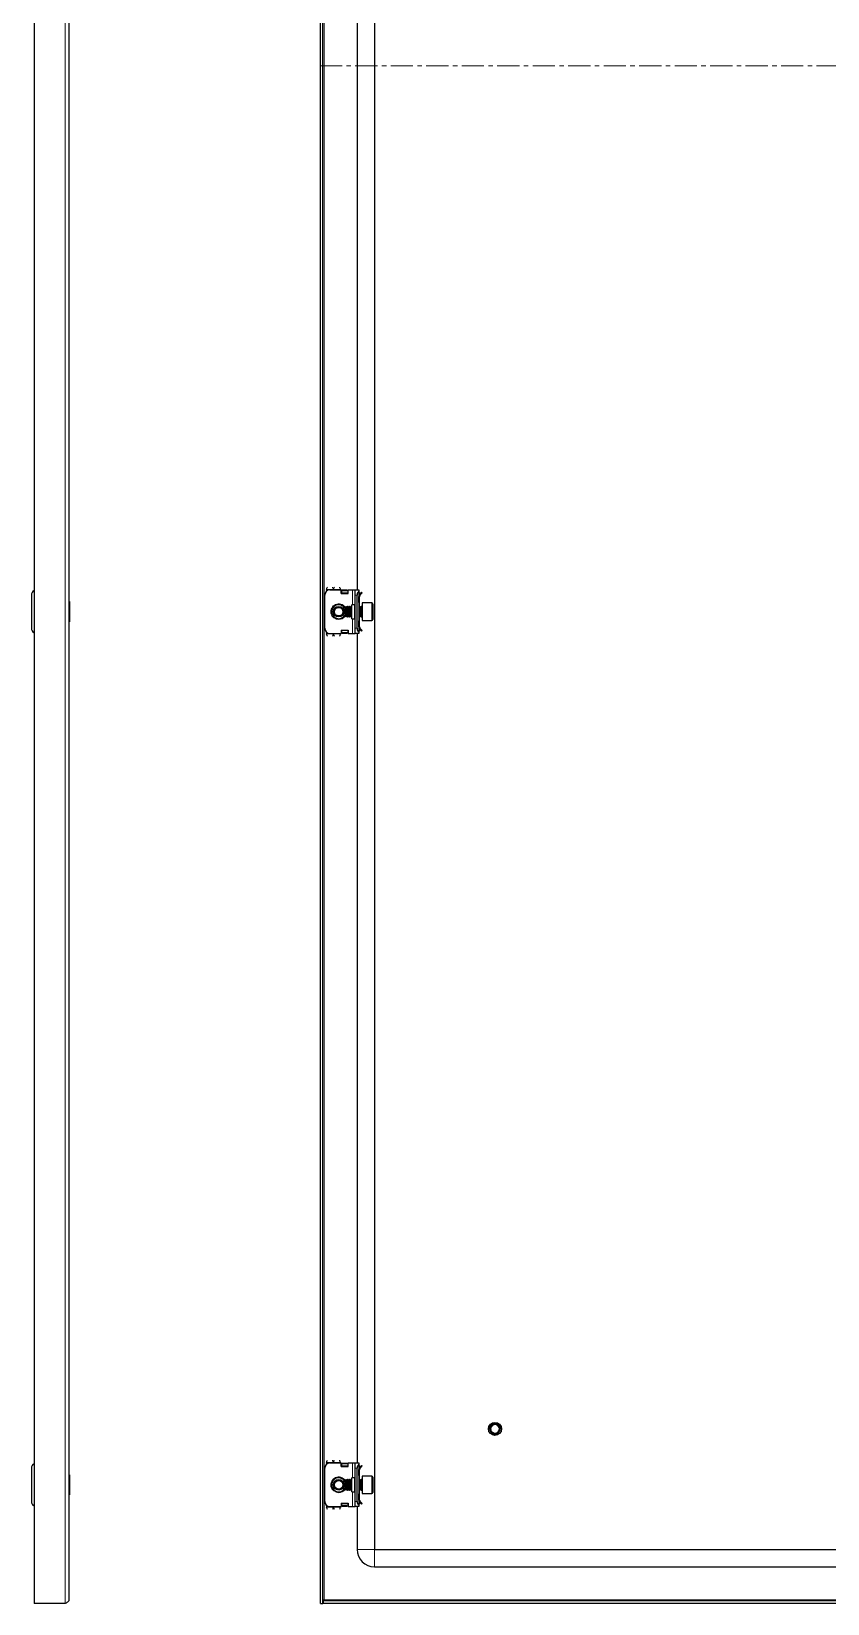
# Model space of a CAD drawing. Header units: millimetres. Extents: x -238 to 1680, y -693 to 1285.
# Drawn here: x 768 to 1224, y -591 to 309 of the extents above; entities that cross this region are included whole.
import ezdxf

# ---------------------------------------------------------------- set-up
doc = ezdxf.new("R2010")
doc.units = ezdxf.units.MM
doc.linetypes.add('CENTERX2', pattern=[20.32, 12.7, -2.54, 2.54, -2.54])
doc.layers.add('FORMAT', color=7, linetype='Continuous')

msp = doc.modelspace()

# ---------------------------------------------------------------- linework, layer by layer
at = {"color": 7, "linetype": 'Continuous', "lineweight": 25}
for p, q in [((769.88, 1169.71), (769.88, -591.29)), ((789.88, 1167.61), (789.88, -589.19)), ((933.81, -591.29), (933.81, 1169.71)), ((935.31, -591.29), (935.31, 1169.71)), ((964.81, 1138.71), (964.81, -560.29)), ((954.81, 589.21), (954.81, -10.79)), ((768.38, -13.79), (768.38, -32.79)), ((790.13, -17.51), (789.88, -17.51)), ((790.13, -17.51), (790.13, -29.08)), ((936.31, -32.79), (936.31, -13.79)), ((937.31, -10.54), (937.31, -11.55)), ((939.31, -10.79), (945.81, -10.79)), ((945.31, -10.54), (945.31, -10.79)), ((945.81, -12.79), (945.81, -10.79)), ((946.01, -10.91), (945.81, -10.91)), ((945.81, -12.79), (949.81, -12.79)), ((946.01, -12.79), (946.01, -10.91)), ((946.06, -11.17), (946.56, -10.82)), ((946.56, -11.17), (946.06, -11.52)), ((946.06, -11.52), (946.06, -11.17)), ((946.06, -12.44), (946.06, -11.52)), ((946.06, -12.79), (946.06, -12.44)), ((946.56, -10.82), (946.56, -11.17)), ((946.56, -10.82), (949.06, -10.82)), ((946.56, -11.17), (949.06, -11.17)), ((949.06, -11.17), (949.06, -10.82)), ((949.06, -10.82), (949.56, -11.17)), ((949.56, -11.52), (949.06, -11.17)), ((949.56, -11.17), (949.56, -11.52)), ((949.56, -11.52), (949.56, -12.44)), ((949.56, -12.44), (949.56, -12.79)), ((949.81, -12.79), (949.81, -10.79)), ((949.81, -10.79), (952.31, -10.79)), ((952.31, -10.79), (953.81, -10.79)), ((953.81, -10.79), (955.81, -10.79)), ((953.81, -13.79), (953.81, -10.79)), ((953.81, -32.79), (953.81, -13.79)), ((954.81, -32.79), (954.81, -13.79)), ((955.81, -10.79), (955.81, -11.55)), ((955.81, -11.55), (955.81, -35.03)), ((955.81, -11.88), (956.02, -12.08)), ((956.31, -14.54), (955.81, -14.54)), ((955.81, -18.04), (955.81, -14.54)), ((956.31, -12.79), (956.31, -13.25)), ((956.31, -18.04), (956.31, -14.54)), ((956.4, -13.13), (957.37, -12.15)), ((956.75, -13.48), (956.4, -13.13)), ((956.75, -13.48), (957.73, -12.51)), ((957.37, -12.15), (957.73, -12.51)), ((948.37, -20.29), (947.81, -20.85)), ((947.81, -20.85), (947.81, -25.74)), ((947.81, -25.74), (948.37, -26.29)), ((948.42, -20.29), (948.37, -20.29)), ((948.37, -20.29), (948.37, -26.29)), ((948.37, -26.29), (948.42, -26.29)), ((948.81, -20.85), (948.42, -20.29)), ((948.42, -20.29), (948.42, -25.82)), ((948.42, -26.29), (948.81, -25.74)), ((948.42, -25.82), (948.42, -26.29)), ((949.2, -20.29), (948.81, -20.85)), ((948.81, -20.85), (948.81, -25.35)), ((948.81, -25.35), (948.81, -25.74)), ((948.81, -25.74), (949.2, -26.29)), ((949.42, -20.29), (949.2, -20.29)), ((949.2, -20.29), (949.2, -25.82)), ((949.2, -25.82), (949.2, -26.29)), ((949.2, -26.29), (949.42, -26.29)), ((949.81, -20.85), (949.42, -20.29)), ((949.42, -20.29), (949.42, -25.82)), ((949.42, -26.29), (949.81, -25.74)), ((949.42, -25.82), (949.42, -26.29)), ((950.2, -20.29), (949.81, -20.85)), ((949.81, -20.85), (949.81, -25.35)), ((949.81, -25.35), (949.81, -25.74)), ((949.81, -25.74), (950.2, -26.29)), ((950.42, -20.29), (950.2, -20.29)), ((950.2, -20.29), (950.2, -25.82)), ((950.2, -25.82), (950.2, -26.29)), ((950.2, -26.29), (950.42, -26.29)), ((950.81, -20.85), (950.42, -20.29)), ((950.42, -20.29), (950.42, -25.82)), ((950.42, -26.29), (950.81, -25.74)), ((950.42, -25.82), (950.42, -26.29)), ((951.2, -20.29), (950.81, -20.85)), ((950.81, -20.85), (950.81, -25.35)), ((950.81, -25.35), (950.81, -25.74)), ((950.81, -25.74), (951.2, -26.29)), ((951.42, -20.29), (951.2, -20.29)), ((951.2, -20.29), (951.2, -25.82)), ((951.2, -25.82), (951.2, -26.29)), ((951.2, -26.29), (951.42, -26.29)), ((951.81, -20.85), (951.42, -20.29)), ((951.42, -20.29), (951.42, -25.82)), ((951.42, -26.29), (951.81, -25.74)), ((951.42, -25.82), (951.42, -26.29)), ((953.31, -19.29), (951.81, -19.29)), ((951.81, -27.29), (951.81, -19.29)), ((956.31, -18.04), (955.81, -18.04)), ((956.2, -20.29), (955.81, -20.85)), ((955.81, -25.74), (956.2, -26.29)), ((956.42, -20.29), (956.2, -20.29)), ((956.2, -20.29), (956.2, -25.82)), ((956.2, -25.82), (956.2, -26.29)), ((956.2, -26.29), (956.42, -26.29)), ((956.31, -20.29), (956.31, -18.04)), ((956.31, -28.54), (956.31, -26.29)), ((956.81, -20.85), (956.42, -20.29)), ((956.42, -20.29), (956.42, -25.82)), ((956.42, -26.29), (956.81, -25.74)), ((956.42, -25.82), (956.42, -26.29)), ((957.2, -20.29), (956.81, -20.85)), ((956.81, -20.85), (956.81, -25.35)), ((956.81, -25.35), (956.81, -25.74)), ((956.81, -25.74), (957.2, -26.29)), ((957.56, -20.29), (957.2, -20.29)), ((957.2, -20.29), (957.2, -25.82)), ((957.2, -25.82), (957.2, -26.29)), ((957.2, -26.29), (957.56, -26.29)), ((963.21, -18.29), (957.81, -18.29)), ((957.81, -18.29), (957.81, -28.29)), ((963.81, -18.89), (963.81, -27.69)), ((789.88, -29.08), (790.13, -29.08)), ((937.31, -35.03), (937.31, -36.04)), ((939.31, -35.79), (945.81, -35.79)), ((945.31, -35.79), (945.31, -36.04)), ((945.81, -33.79), (945.81, -35.79)), ((945.81, -33.79), (949.81, -33.79)), ((945.81, -35.67), (946.01, -35.67)), ((946.01, -35.67), (946.01, -33.79)), ((946.06, -34.14), (946.06, -33.79)), ((946.06, -35.06), (946.06, -34.14)), ((946.06, -35.41), (946.06, -35.06)), ((946.06, -35.06), (946.56, -35.41)), ((946.56, -35.77), (946.06, -35.41)), ((946.56, -35.41), (946.56, -35.77)), ((949.06, -35.41), (946.56, -35.41)), ((949.06, -35.77), (946.56, -35.77)), ((949.06, -35.41), (949.56, -35.06)), ((949.06, -35.77), (949.06, -35.41)), ((949.56, -35.41), (949.06, -35.77)), ((949.56, -33.79), (949.56, -34.14)), ((949.56, -34.14), (949.56, -35.06)), ((949.56, -35.06), (949.56, -35.41)), ((949.81, -33.79), (949.81, -35.79)), ((949.81, -35.79), (952.31, -35.79)), ((951.81, -27.29), (953.31, -27.29)), ((952.31, -35.79), (953.81, -35.79)), ((953.81, -35.79), (953.81, -32.79)), ((955.81, -35.79), (953.81, -35.79)), ((954.81, -35.79), (954.81, -510.79)), ((955.81, -32.04), (955.81, -28.54)), ((955.81, -28.54), (956.31, -28.54)), ((956.31, -32.04), (955.81, -32.04)), ((956.02, -34.5), (955.81, -34.71)), ((955.81, -35.03), (955.81, -35.79)), ((956.31, -32.04), (956.31, -28.54)), ((956.31, -33.79), (956.31, -33.4)), ((956.75, -33.1), (956.4, -33.46)), ((956.4, -33.46), (957.37, -34.43)), ((956.75, -33.1), (957.73, -34.08)), ((957.37, -34.43), (957.73, -34.08)), ((957.81, -28.29), (963.21, -28.29)), ((1030.82, -491.09), (1030.81, -491.14)), ((1030.81, -491.29), (1030.81, -491.29)), ((1030.82, -491.09), (1030.88, -490.78)), ((1030.84, -490.89), (1030.83, -490.94)), ((1030.87, -490.69), (1030.86, -490.73)), ((1030.92, -490.49), (1030.91, -490.54)), ((1030.98, -490.31), (1030.96, -490.35)), ((1031.03, -490.17), (1031.13, -489.99)), ((1031.04, -490.17), (1031.14, -489.99)), ((1031.52, -492.16), (1031.35, -491.75)), ((1031.65, -493.37), (1031.53, -493.24)), ((1031.54, -489.33), (1031.71, -489.2)), ((1031.54, -493.25), (1031.55, -493.27)), ((1031.57, -489.36), (1031.69, -489.17)), ((1031.65, -493.37), (1031.68, -493.41)), ((1031.79, -493.51), (1031.83, -493.54)), ((1031.95, -493.64), (1031.99, -493.67)), ((1032.12, -493.77), (1032.16, -493.79)), ((1032.27, -488.71), (1032.54, -488.59)), ((1033.21, -488.35), (1033.17, -488.36)), ((1033.61, -494.28), (1034.36, -494.22)), ((1034.35, -488.34), (1034.31, -488.33)), ((1034.53, -488.38), (1034.49, -488.37)), ((1034.5, -494.21), (1034.55, -494.2)), ((1034.71, -488.43), (1034.67, -488.42)), ((1034.69, -494.16), (1034.74, -494.14)), ((1034.89, -488.49), (1034.84, -488.47)), ((1034.88, -494.09), (1034.93, -494.07)), ((1035.26, -493.92), (1035.03, -494)), ((1035.08, -494.01), (1035.12, -493.99)), ((1035.24, -488.66), (1035.2, -488.63)), ((1035.43, -493.81), (1035.23, -493.93)), ((1035.24, -488.66), (1035.24, -488.76)), ((1035.24, -488.66), (1035.38, -488.77)), ((1035.26, -493.85), (1035.3, -493.89)), ((1035.26, -493.92), (1035.3, -493.89)), ((1035.42, -488.76), (1035.38, -488.73)), ((1035.59, -488.88), (1035.55, -488.85)), ((1035.75, -489), (1035.72, -488.97)), ((1035.9, -489.14), (1035.87, -489.11)), ((1036.04, -489.28), (1036.01, -489.25)), ((1036.63, -490.25), (1036.62, -490.24)), ((1036.73, -492), (1036.65, -492.23)), ((1036.68, -490.43), (1036.67, -490.39)), ((1036.68, -492.18), (1036.69, -492.14)), ((1036.73, -490.61), (1036.72, -490.56)), ((1036.73, -492), (1036.74, -491.95)), ((1036.77, -490.79), (1036.76, -490.75)), ((1036.77, -491.8), (1036.78, -491.75)), ((1036.81, -491.18), (1036.78, -491.42)), ((1036.8, -490.98), (1036.79, -490.94)), ((1036.8, -491.59), (1036.8, -491.54)), ((1036.81, -491.18), (1036.81, -491.13)), ((1036.81, -491.38), (1036.81, -491.33)), ((937.31, -510.54), (937.31, -511.55)), ((939.31, -510.79), (945.81, -510.79)), ((945.31, -510.54), (945.31, -510.79)), ((945.81, -512.79), (945.81, -510.79)), ((946.01, -510.91), (945.81, -510.91)), ((945.81, -512.79), (949.81, -512.79)), ((946.01, -512.79), (946.01, -510.91)), ((946.06, -511.17), (946.56, -510.82)), ((946.56, -511.17), (946.06, -511.52)), ((946.06, -511.52), (946.06, -511.17)), ((946.06, -512.44), (946.06, -511.52)), ((946.06, -512.79), (946.06, -512.44)), ((946.56, -510.82), (946.56, -511.17)), ((946.56, -510.82), (949.06, -510.82)), ((946.56, -511.17), (949.06, -511.17)), ((949.06, -511.17), (949.06, -510.82)), ((949.06, -510.82), (949.56, -511.17)), ((949.56, -511.52), (949.06, -511.17)), ((949.56, -511.17), (949.56, -511.52)), ((949.56, -511.52), (949.56, -512.44)), ((949.56, -512.44), (949.56, -512.79)), ((949.81, -512.79), (949.81, -510.79)), ((949.81, -510.79), (952.31, -510.79)), ((952.31, -510.79), (953.81, -510.79)), ((953.81, -510.79), (955.81, -510.79)), ((953.81, -513.79), (953.81, -510.79)), ((955.81, -510.79), (955.81, -511.55)), ((955.81, -511.55), (955.81, -535.03)), ((955.81, -511.88), (956.02, -512.08)), ((956.31, -512.79), (956.31, -513.25)), ((956.4, -513.13), (957.37, -512.15)), ((956.75, -513.48), (956.4, -513.13)), ((956.75, -513.48), (957.73, -512.51)), ((957.37, -512.15), (957.73, -512.51)), ((768.38, -513.79), (768.38, -532.79)), ((790.13, -517.51), (789.88, -517.51)), ((790.13, -517.51), (790.13, -529.08)), ((936.31, -532.79), (936.31, -513.79)), ((948.37, -520.29), (947.81, -520.85)), ((947.81, -520.85), (947.81, -525.74)), ((948.42, -520.29), (948.37, -520.29)), ((948.37, -520.29), (948.37, -526.29)), ((948.81, -520.85), (948.42, -520.29)), ((948.42, -520.29), (948.42, -525.82)), ((949.2, -520.29), (948.81, -520.85)), ((948.81, -520.85), (948.81, -525.35)), ((949.42, -520.29), (949.2, -520.29)), ((949.2, -520.29), (949.2, -525.82)), ((949.81, -520.85), (949.42, -520.29)), ((949.42, -520.29), (949.42, -525.82)), ((950.2, -520.29), (949.81, -520.85)), ((949.81, -520.85), (949.81, -525.35)), ((950.42, -520.29), (950.2, -520.29)), ((950.2, -520.29), (950.2, -525.82)), ((950.81, -520.85), (950.42, -520.29)), ((950.42, -520.29), (950.42, -525.82)), ((951.2, -520.29), (950.81, -520.85)), ((950.81, -520.85), (950.81, -525.35)), ((951.42, -520.29), (951.2, -520.29)), ((951.2, -520.29), (951.2, -525.82)), ((951.81, -520.85), (951.42, -520.29)), ((951.42, -520.29), (951.42, -525.82)), ((953.31, -519.29), (951.81, -519.29)), ((951.81, -527.29), (951.81, -519.29)), ((953.81, -532.79), (953.81, -513.79)), ((954.81, -532.79), (954.81, -513.79)), ((956.31, -514.54), (955.81, -514.54)), ((955.81, -518.04), (955.81, -514.54)), ((956.31, -518.04), (955.81, -518.04)), ((956.2, -520.29), (955.81, -520.85)), ((956.42, -520.29), (956.2, -520.29)), ((956.2, -520.29), (956.2, -525.82)), ((956.31, -518.04), (956.31, -514.54)), ((956.31, -520.29), (956.31, -518.04)), ((956.81, -520.85), (956.42, -520.29)), ((956.42, -520.29), (956.42, -525.82)), ((957.2, -520.29), (956.81, -520.85)), ((956.81, -520.85), (956.81, -525.35)), ((957.56, -520.29), (957.2, -520.29)), ((957.2, -520.29), (957.2, -525.82)), ((963.21, -518.29), (957.81, -518.29)), ((957.81, -518.29), (957.81, -528.29)), ((963.81, -518.89), (963.81, -527.69)), ((789.88, -529.08), (790.13, -529.08)), ((947.81, -525.74), (948.37, -526.29)), ((948.37, -526.29), (948.42, -526.29)), ((948.42, -526.29), (948.81, -525.74)), ((948.42, -525.82), (948.42, -526.29)), ((948.81, -525.35), (948.81, -525.74)), ((948.81, -525.74), (949.2, -526.29)), ((949.2, -525.82), (949.2, -526.29)), ((949.2, -526.29), (949.42, -526.29)), ((949.42, -526.29), (949.81, -525.74)), ((949.42, -525.82), (949.42, -526.29)), ((949.81, -525.35), (949.81, -525.74)), ((949.81, -525.74), (950.2, -526.29)), ((950.2, -525.82), (950.2, -526.29)), ((950.2, -526.29), (950.42, -526.29)), ((950.42, -526.29), (950.81, -525.74)), ((950.42, -525.82), (950.42, -526.29)), ((950.81, -525.35), (950.81, -525.74)), ((950.81, -525.74), (951.2, -526.29)), ((951.2, -525.82), (951.2, -526.29)), ((951.2, -526.29), (951.42, -526.29)), ((951.42, -526.29), (951.81, -525.74)), ((951.42, -525.82), (951.42, -526.29)), ((951.81, -527.29), (953.31, -527.29)), ((955.81, -525.74), (956.2, -526.29)), ((955.81, -528.54), (956.31, -528.54)), ((955.81, -532.04), (955.81, -528.54)), ((956.2, -525.82), (956.2, -526.29)), ((956.2, -526.29), (956.42, -526.29)), ((956.31, -528.54), (956.31, -526.29)), ((956.31, -532.04), (956.31, -528.54)), ((956.42, -526.29), (956.81, -525.74)), ((956.42, -525.82), (956.42, -526.29)), ((956.81, -525.35), (956.81, -525.74)), ((956.81, -525.74), (957.2, -526.29)), ((957.2, -525.82), (957.2, -526.29)), ((957.2, -526.29), (957.56, -526.29)), ((957.81, -528.29), (963.21, -528.29)), ((937.31, -535.03), (937.31, -536.04)), ((939.31, -535.79), (945.81, -535.79)), ((945.31, -535.79), (945.31, -536.04)), ((945.81, -533.79), (945.81, -535.79)), ((945.81, -533.79), (949.81, -533.79)), ((945.81, -535.67), (946.01, -535.67)), ((946.01, -535.67), (946.01, -533.79)), ((946.06, -534.14), (946.06, -533.79)), ((946.06, -535.06), (946.06, -534.14)), ((946.06, -535.06), (946.56, -535.41)), ((946.06, -535.41), (946.06, -535.06)), ((946.56, -535.77), (946.06, -535.41)), ((949.06, -535.41), (946.56, -535.41)), ((946.56, -535.41), (946.56, -535.77)), ((949.06, -535.77), (946.56, -535.77)), ((949.06, -535.41), (949.56, -535.06)), ((949.06, -535.77), (949.06, -535.41)), ((949.56, -535.41), (949.06, -535.77)), ((949.56, -533.79), (949.56, -534.14)), ((949.56, -534.14), (949.56, -535.06)), ((949.56, -535.06), (949.56, -535.41)), ((949.81, -533.79), (949.81, -535.79)), ((949.81, -535.79), (952.31, -535.79)), ((952.31, -535.79), (953.81, -535.79)), ((953.81, -535.79), (953.81, -532.79)), ((955.81, -535.79), (953.81, -535.79)), ((954.81, -535.79), (954.81, -560.29)), ((956.31, -532.04), (955.81, -532.04)), ((956.02, -534.5), (955.81, -534.71)), ((955.81, -535.03), (955.81, -535.79)), ((956.31, -533.79), (956.31, -533.4)), ((956.75, -533.1), (956.4, -533.46)), ((956.4, -533.46), (957.37, -534.43)), ((956.75, -533.1), (957.73, -534.08)), ((957.37, -534.43), (957.73, -534.08)), ((964.81, -560.29), (1648.81, -560.29)), ((964.81, -570.29), (1648.81, -570.29)), ((787.78, -591.29), (769.88, -591.29)), ((933.81, -591.29), (935.31, -591.29)), ((1678.11, -589.79), (935.51, -589.79)), ((935.51, -589.79), (935.51, -591.29)), ((1678.11, -591.29), (935.51, -591.29)), ((935.67, -589.79), (935.91, -589.19))]:
    msp.add_line(p, q, dxfattribs=at)
at = {"color": 8, "linetype": 'Continuous', "lineweight": 18}
for p, q in [((787.78, 1169.71), (787.78, -591.29)), ((935.91, -589.19), (935.91, 1167.61)), ((937.31, -10.54), (941.31, -10.54)), ((941.31, -10.54), (945.31, -10.54)), ((949.56, -12.44), (946.06, -12.44)), ((952.31, -19.29), (952.31, -10.79)), ((954.81, -13.79), (953.81, -13.79)), ((955.81, -12.29), (956.02, -12.08)), ((955.81, -12.79), (956.31, -12.79)), ((953.31, -27.29), (953.31, -19.29)), ((957.56, -21.67), (957.56, -20.29)), ((957.56, -26.29), (957.56, -21.67)), ((963.21, -28.29), (963.21, -18.29)), ((946.06, -34.14), (949.56, -34.14)), ((952.31, -35.79), (952.31, -27.29)), ((953.81, -32.79), (954.81, -32.79)), ((955.81, -33.79), (956.31, -33.79)), ((955.81, -34.29), (956.02, -34.5)), ((937.31, -36.04), (941.31, -36.04)), ((945.31, -36.04), (941.31, -36.04)), ((937.31, -510.54), (941.31, -510.54)), ((941.31, -510.54), (945.31, -510.54)), ((949.56, -512.44), (946.06, -512.44)), ((952.31, -519.29), (952.31, -510.79)), ((955.81, -512.29), (956.02, -512.08)), ((955.81, -512.79), (956.31, -512.79)), ((953.31, -527.29), (953.31, -519.29)), ((954.81, -513.79), (953.81, -513.79)), ((957.56, -521.67), (957.56, -520.29)), ((957.56, -526.29), (957.56, -521.67)), ((963.21, -528.29), (963.21, -518.29)), ((952.31, -535.79), (952.31, -527.29)), ((937.31, -536.04), (941.31, -536.04)), ((945.31, -536.04), (941.31, -536.04)), ((946.06, -534.14), (949.56, -534.14)), ((953.81, -532.79), (954.81, -532.79)), ((955.81, -533.79), (956.31, -533.79)), ((955.81, -534.29), (956.02, -534.5)), ((964.81, -560.29), (954.81, -560.29)), ((964.81, -560.29), (964.81, -570.29)), ((1677.71, -589.19), (935.91, -589.19))]:
    msp.add_line(p, q, dxfattribs=at)
at = {"color": 7, "linetype": 'Continuous', "lineweight": 25}
for centre, radius in [((944.31, -23.29), 3), ((944.31, -23.29), 2.76), ((944.31, -23.29), 2.45), ((1033.81, -491.29), 3.75), ((944.31, -523.29), 3), ((944.31, -523.29), 2.76), ((944.31, -523.29), 2.45)]:
    msp.add_circle(centre, radius, dxfattribs=at)
for centre, radius, start, end in [((771.38, -13.79), 3, 120, 180), ((939.31, -13.79), 3, 90, 180), ((957.81, -13.79), 3, 131.81031, 180), ((955.31, -12.79), 1, 360, 45), ((944.31, -23.29), 4, 90, 331.04498), ((944.31, -23.29), 4, 28.95502, 90), ((953.31, -18.79), 0.5, 270, 0), ((957.56, -20.04), 0.25, 270, 0), ((957.56, -26.54), 0.25, 360, 90), ((963.21, -18.89), 0.6, 0, 90), ((771.38, -32.79), 3, 180, 240), ((939.31, -32.79), 3, 180, 270), ((953.31, -27.79), 0.5, 360, 90), ((957.81, -32.79), 3, 180, 228.18969), ((955.31, -33.79), 1, 315, 360), ((963.21, -27.69), 0.6, 270, 360), ((1033.81, -491.29), 3, 180, 220.74374), ((1033.81, -491.29), 2.5, 168.59442, 190.51652), ((1033.81, -491.29), 2.5, 108.59442, 168.59442), ((1033.81, -491.29), 3, 239.92857, 266.21929), ((1033.81, -491.29), 2.5, 48.59442, 108.59442), ((1033.81, -491.29), 2.5, 255.88813, 288.59442), ((1033.81, -491.29), 2.5, 288.59442, 348.59442), ((1033.81, -491.29), 2.5, 348.59442, 48.59442), ((771.38, -513.79), 3, 120, 180), ((939.31, -513.79), 3, 90, 180), ((957.81, -513.79), 3, 131.81031, 180), ((955.31, -512.79), 1, 360, 45), ((944.31, -523.29), 4, 90, 331.04498), ((944.31, -523.29), 4, 28.95502, 90), ((953.31, -518.79), 0.5, 270, 0), ((957.56, -520.04), 0.25, 270, 0), ((963.21, -518.89), 0.6, 0, 90), ((953.31, -527.79), 0.5, 360, 90), ((957.56, -526.54), 0.25, 360, 90), ((963.21, -527.69), 0.6, 270, 360), ((771.38, -532.79), 3, 180, 240), ((939.31, -532.79), 3, 180, 270), ((957.81, -532.79), 3, 180, 228.18969), ((955.31, -533.79), 1, 315, 360), ((964.81, -560.29), 10, 180, 270)]:
    msp.add_arc(centre, radius, start, end, dxfattribs=at)
at = {"color": 8, "linetype": 'Continuous', "lineweight": 18}
for centre, start, end in [((944.31, -23.29), 35.46217, 270), ((944.31, -23.29), 270, 324.53783), ((944.31, -523.29), 35.46217, 270), ((944.31, -523.29), 270, 324.53783)]:
    msp.add_arc(centre, 4.5, start, end, dxfattribs=at)
at = {"color": 7, "linetype": 'Continuous', "lineweight": 25}
for points, knots in [([(937.31, -10.54), (937.41, -10.3), (937.6, -9.81), (937.79, -9.42), (937.88, -9.22)], [0, 0, 0, 0, 0.502065, 1, 1, 1, 1]), ([(940.74, -9.23), (940.82, -9.39), (940.99, -9.73), (941.18, -10.22), (941.3, -10.5), (941.31, -10.54)], [0, 0, 0, 0, 0.415483, 0.917152, 1, 1, 1, 1]), ([(941.31, -10.54), (941.41, -10.3), (941.6, -9.81), (941.79, -9.42), (941.88, -9.22)], [0, 0, 0, 0, 0.502065, 1, 1, 1, 1]), ([(944.74, -9.23), (944.82, -9.39), (944.99, -9.73), (945.18, -10.22), (945.3, -10.5), (945.31, -10.54)], [0, 0, 0, 0, 0.415483, 0.917152, 1, 1, 1, 1]), ([(956.4, -13.13), (956.24, -13.32), (955.94, -13.69), (955.82, -14.22), (955.81, -14.5), (955.81, -14.54)], [0, 0, 0, 0, 0.461863, 0.923726, 1, 1, 1, 1]), ([(956.75, -13.48), (956.63, -13.63), (956.45, -13.86), (956.33, -14.24), (956.32, -14.44), (956.31, -14.54)], [0, 0, 0, 0, 0.485042, 0.738404, 1, 1, 1, 1]), ([(955.81, -32.04), (955.84, -32.28), (955.89, -32.77), (956.18, -33.22), (956.37, -33.43), (956.4, -33.46)], [0, 0, 0, 0, 0.4618628, 0.9237257, 1, 1, 1, 1]), ([(956.31, -32.04), (956.33, -32.23), (956.36, -32.52), (956.55, -32.87), (956.68, -33.02), (956.75, -33.1)], [0, 0, 0, 0, 0.485042, 0.738404, 1, 1, 1, 1]), ([(937.88, -37.35), (937.8, -37.2), (937.63, -36.85), (937.44, -36.36), (937.33, -36.08), (937.31, -36.04)], [0, 0, 0, 0, 0.415483, 0.917152, 1, 1, 1, 1]), ([(941.31, -36.04), (941.22, -36.29), (941.02, -36.77), (940.83, -37.17), (940.74, -37.36)], [0, 0, 0, 0, 0.502065, 1, 1, 1, 1]), ([(941.88, -37.35), (941.8, -37.2), (941.63, -36.85), (941.44, -36.36), (941.33, -36.08), (941.31, -36.04)], [0, 0, 0, 0, 0.415483, 0.917152, 1, 1, 1, 1]), ([(945.31, -36.04), (945.22, -36.29), (945.02, -36.77), (944.83, -37.17), (944.74, -37.36)], [0, 0, 0, 0, 0.502065, 1, 1, 1, 1]), ([(1031.3, -491), (1031.3, -491.02), (1031.28, -491.05), (1031.24, -491.1), (1031.18, -491.15), (1031.12, -491.2), (1031.04, -491.25), (1030.96, -491.27), (1030.88, -491.29), (1030.83, -491.29), (1030.81, -491.29)], [0, 0, 0, 0, 0.060221, 0.18113, 0.301988, 0.42281, 0.589437, 0.75603, 0.87711, 1, 1, 1, 1]), ([(1030.81, -491.3), (1030.81, -491.25), (1030.81, -491.17), (1030.82, -491.1), (1030.83, -491.07)], [0, 0, 0, 0, 0.6598587, 1, 1, 1, 1]), ([(1031.17, -491.16), (1031.14, -491.15), (1031.08, -491.13), (1030.99, -491.12), (1030.9, -491.12), (1030.84, -491.14), (1030.81, -491.14)], [0, 0, 0, 0, 0.237597, 0.516729, 0.755527, 1, 1, 1, 1]), ([(1030.81, -491.3), (1030.84, -491.28), (1030.9, -491.25), (1031, -491.22), (1031.06, -491.22), (1031.08, -491.22)], [0, 0, 0, 0, 0.371226, 0.708872, 1, 1, 1, 1]), ([(1031.74, -493.07), (1031.72, -493.05), (1031.47, -492.83), (1031.13, -492.37), (1030.88, -491.76), (1030.83, -491.41), (1030.81, -491.29)], [0, 0, 0, 0, 0.050685, 0.485619, 0.826643, 1, 1, 1, 1]), ([(1030.82, -491.09), (1030.85, -491.08), (1030.91, -491.05), (1031.01, -491.03), (1031.1, -491.03), (1031.18, -491.05), (1031.23, -491.07), (1031.25, -491.08)], [0, 0, 0, 0, 0.2350388, 0.4455322, 0.6512681, 0.8478535, 1, 1, 1, 1]), ([(1031.28, -491.05), (1031.25, -491.03), (1031.2, -490.99), (1031.11, -490.95), (1031.01, -490.93), (1030.92, -490.92), (1030.86, -490.93), (1030.83, -490.94)], [0, 0, 0, 0, 0.189173, 0.404697, 0.62022, 0.807935, 1, 1, 1, 1]), ([(1030.84, -490.89), (1030.87, -490.88), (1030.94, -490.86), (1031.03, -490.85), (1031.12, -490.86), (1031.21, -490.88), (1031.27, -490.91), (1031.3, -490.94), (1031.31, -490.95)], [0, 0, 0, 0, 0.214065, 0.402363, 0.585629, 0.760234, 0.923894, 1, 1, 1, 1]), ([(1031.33, -490.94), (1031.32, -490.93), (1031.29, -490.89), (1031.23, -490.84), (1031.15, -490.79), (1031.05, -490.75), (1030.96, -490.73), (1030.9, -490.73), (1030.86, -490.73)], [0, 0, 0, 0, 0.069872, 0.258455, 0.446951, 0.635422, 0.81547, 1, 1, 1, 1]), ([(1030.87, -490.69), (1030.88, -490.63), (1030.9, -490.55), (1030.93, -490.48), (1030.94, -490.46)], [0, 0, 0, 0, 0.6579883, 1, 1, 1, 1]), ([(1030.87, -490.69), (1030.91, -490.68), (1030.97, -490.67), (1031.07, -490.67), (1031.15, -490.69), (1031.23, -490.73), (1031.29, -490.77), (1031.32, -490.81), (1031.33, -490.82)], [0, 0, 0, 0, 0.208898, 0.388587, 0.562428, 0.727295, 0.881578, 1, 1, 1, 1]), ([(1031.34, -490.79), (1031.32, -490.77), (1031.29, -490.73), (1031.23, -490.67), (1031.16, -490.62), (1031.08, -490.58), (1031, -490.55), (1030.94, -490.54), (1030.91, -490.54)], [0, 0, 0, 0, 0.137266, 0.30795, 0.478578, 0.649185, 0.822833, 1, 1, 1, 1]), ([(1030.92, -490.49), (1030.95, -490.49), (1031.01, -490.49), (1031.1, -490.5), (1031.18, -490.53), (1031.24, -490.58), (1031.3, -490.63), (1031.34, -490.68), (1031.36, -490.72), (1031.37, -490.74)], [0, 0, 0, 0, 0.165667, 0.330522, 0.488809, 0.638525, 0.778629, 0.909213, 1, 1, 1, 1]), ([(1031.34, -490.65), (1031.33, -490.64), (1031.31, -490.6), (1031.26, -490.53), (1031.19, -490.46), (1031.11, -490.41), (1031.04, -490.37), (1030.99, -490.36), (1030.96, -490.35)], [0, 0, 0, 0, 0.076151, 0.276704, 0.47712, 0.677473, 0.837574, 1, 1, 1, 1]), ([(1030.98, -490.31), (1031.18, -489.89), (1031.5, -489.24), (1032.09, -488.84), (1032.29, -488.71)], [0, 0, 0, 0, 0.657042, 1, 1, 1, 1]), ([(1030.98, -490.31), (1031, -490.31), (1031.06, -490.32), (1031.14, -490.35), (1031.21, -490.39), (1031.27, -490.45), (1031.31, -490.51), (1031.35, -490.57), (1031.37, -490.62), (1031.37, -490.66), (1031.37, -490.67)], [0, 0, 0, 0, 0.154027, 0.307095, 0.452862, 0.590123, 0.718565, 0.838856, 0.95247, 1, 1, 1, 1]), ([(1031.05, -490.18), (1031.06, -490.12), (1031.1, -489.99), (1031.16, -489.88), (1031.2, -489.82)], [0, 0, 0, 0, 0.4624819, 1, 1, 1, 1]), ([(1031.18, -489.9), (1031.21, -489.83), (1031.29, -489.62), (1031.45, -489.46), (1031.56, -489.36)], [0, 0, 0, 0, 0.333789, 1, 1, 1, 1]), ([(1031.26, -489.77), (1031.28, -489.72), (1031.38, -489.42), (1031.63, -489.21), (1031.83, -489.04)], [0, 0, 0, 0, 0.1718651, 1, 1, 1, 1]), ([(1031.3, -490.96), (1031.3, -491.07), (1031.28, -491.33), (1031.33, -491.59), (1031.35, -491.75)], [0, 0, 0, 0, 0.408521, 1, 1, 1, 1]), ([(1031.36, -490.8), (1031.36, -490.81), (1031.35, -490.85), (1031.33, -490.91), (1031.31, -490.95), (1031.3, -490.96)], [0, 0, 0, 0, 0.157682, 0.80304, 1, 1, 1, 1]), ([(1032.65, -488.93), (1032.59, -488.97), (1032.27, -489.15), (1031.77, -489.62), (1031.46, -490.2), (1031.38, -490.54), (1031.36, -490.6)], [0, 0, 0, 0, 0.104785, 0.513079, 0.918136, 1, 1, 1, 1]), ([(1031.36, -490.6), (1031.37, -490.64), (1031.38, -490.7), (1031.37, -490.77), (1031.36, -490.8)], [0, 0, 0, 0, 0.5444726, 1, 1, 1, 1]), ([(1031.54, -489.33), (1031.54, -489.33), (1031.52, -489.35), (1031.51, -489.37), (1031.5, -489.38)], [0, 0, 0, 0, 0.2967964, 1, 1, 1, 1]), ([(1032.8, -493.52), (1032.73, -493.49), (1032.41, -493.33), (1031.9, -492.91), (1031.65, -492.41), (1031.52, -492.16)], [0, 0, 0, 0, 0.130652, 0.560007, 1, 1, 1, 1]), ([(1031.54, -493.25), (1031.55, -493.22), (1031.59, -493.18), (1031.65, -493.12), (1031.7, -493.09), (1031.74, -493.08), (1031.74, -493.07)], [0, 0, 0, 0, 0.315056, 0.630194, 0.945514, 1, 1, 1, 1]), ([(1032.1, -493.12), (1032.07, -493.11), (1032.01, -493.1), (1031.93, -493.1), (1031.85, -493.11), (1031.77, -493.13), (1031.66, -493.18), (1031.59, -493.23), (1031.55, -493.27)], [0, 0, 0, 0, 0.149407, 0.278563, 0.407661, 0.536722, 0.727045, 1, 1, 1, 1]), ([(1031.67, -489.19), (1031.66, -489.2), (1031.65, -489.21), (1031.64, -489.22), (1031.64, -489.22)], [0, 0, 0, 0, 0.4842322, 1, 1, 1, 1]), ([(1031.65, -493.37), (1031.66, -493.35), (1031.69, -493.29), (1031.75, -493.23), (1031.82, -493.18), (1031.89, -493.14), (1031.97, -493.12), (1032.04, -493.11), (1032.09, -493.12), (1032.12, -493.13)], [0, 0, 0, 0, 0.159446, 0.318034, 0.469983, 0.61348, 0.747649, 0.872856, 1, 1, 1, 1]), ([(1032.16, -493.17), (1032.16, -493.17), (1032.13, -493.17), (1032.06, -493.18), (1031.97, -493.2), (1031.89, -493.23), (1031.82, -493.27), (1031.74, -493.33), (1031.7, -493.38), (1031.68, -493.41)], [0, 0, 0, 0, 0.018281, 0.175639, 0.332896, 0.490097, 0.647274, 0.821632, 1, 1, 1, 1]), ([(1031.74, -493.07), (1031.76, -493.07), (1031.8, -493.06), (1031.89, -493.05), (1031.99, -493.06), (1032.08, -493.1), (1032.16, -493.15), (1032.24, -493.24), (1032.31, -493.36), (1032.33, -493.44), (1032.35, -493.48)], [0, 0, 0, 0, 0.073646, 0.169563, 0.351373, 0.438893, 0.519676, 0.682906, 0.8512, 1, 1, 1, 1]), ([(1031.8, -489.06), (1031.8, -489.07), (1031.79, -489.08), (1031.78, -489.09), (1031.77, -489.09)], [0, 0, 0, 0, 0.485158, 1, 1, 1, 1]), ([(1031.79, -493.51), (1031.8, -493.48), (1031.83, -493.41), (1031.88, -493.34), (1031.94, -493.28), (1032.01, -493.23), (1032.09, -493.2), (1032.14, -493.18), (1032.17, -493.18), (1032.18, -493.18)], [0, 0, 0, 0, 0.198035, 0.367663, 0.531495, 0.686664, 0.831818, 0.981917, 1, 1, 1, 1]), ([(1032.24, -493.25), (1032.23, -493.25), (1032.19, -493.26), (1032.11, -493.28), (1032.02, -493.33), (1031.95, -493.39), (1031.88, -493.46), (1031.85, -493.51), (1031.83, -493.54)], [0, 0, 0, 0, 0.0505, 0.241124, 0.431653, 0.622154, 0.808692, 1, 1, 1, 1]), ([(1031.95, -488.94), (1031.94, -488.94), (1031.93, -488.95), (1031.92, -488.96), (1031.91, -488.97)], [0, 0, 0, 0, 0.484546, 1, 1, 1, 1]), ([(1031.95, -493.64), (1031.96, -493.61), (1031.97, -493.54), (1032.02, -493.45), (1032.07, -493.38), (1032.13, -493.33), (1032.19, -493.29), (1032.24, -493.28), (1032.26, -493.27)], [0, 0, 0, 0, 0.209239, 0.392702, 0.571062, 0.740844, 0.899958, 1, 1, 1, 1]), ([(1032.3, -493.35), (1032.28, -493.37), (1032.22, -493.39), (1032.14, -493.45), (1032.08, -493.51), (1032.02, -493.59), (1032, -493.65), (1031.99, -493.67)], [0, 0, 0, 0, 0.172104, 0.391099, 0.610089, 0.802801, 1, 1, 1, 1]), ([(1032.1, -488.82), (1032.1, -488.83), (1032.09, -488.84), (1032.07, -488.85), (1032.07, -488.85)], [0, 0, 0, 0, 0.482687, 1, 1, 1, 1]), ([(1032.1, -488.82), (1032.12, -488.82), (1032.17, -488.78), (1032.22, -488.76), (1032.27, -488.74)], [0, 0, 0, 0, 0.230751, 1, 1, 1, 1]), ([(1032.12, -493.77), (1032.12, -493.73), (1032.13, -493.66), (1032.16, -493.57), (1032.21, -493.49), (1032.26, -493.43), (1032.3, -493.4), (1032.32, -493.39)], [0, 0, 0, 0, 0.240212, 0.454711, 0.664287, 0.864517, 1, 1, 1, 1]), ([(1032.35, -493.5), (1032.33, -493.52), (1032.28, -493.56), (1032.23, -493.63), (1032.18, -493.71), (1032.17, -493.77), (1032.16, -493.79)], [0, 0, 0, 0, 0.228254, 0.510351, 0.752319, 1, 1, 1, 1]), ([(1032.27, -488.71), (1032.27, -488.72), (1032.25, -488.73), (1032.24, -488.74), (1032.23, -488.74)], [0, 0, 0, 0, 0.480194, 1, 1, 1, 1]), ([(1032.27, -488.71), (1032.3, -488.73), (1032.37, -488.77), (1032.44, -488.84), (1032.47, -488.89), (1032.49, -488.91)], [0, 0, 0, 0, 0.362858, 0.693435, 1, 1, 1, 1]), ([(1032.63, -488.98), (1032.62, -488.97), (1032.58, -488.96), (1032.51, -488.93), (1032.44, -488.88), (1032.35, -488.81), (1032.31, -488.75), (1032.29, -488.71)], [0, 0, 0, 0, 0.084477, 0.253367, 0.470159, 0.686909, 1, 1, 1, 1]), ([(1032.29, -493.88), (1032.29, -493.84), (1032.29, -493.77), (1032.32, -493.68), (1032.34, -493.62), (1032.36, -493.59), (1032.36, -493.59)], [0, 0, 0, 0, 0.3571393, 0.6809788, 0.9981828, 1, 1, 1, 1]), ([(1032.35, -493.48), (1032.35, -493.49), (1032.36, -493.54), (1032.37, -493.62), (1032.37, -493.71), (1032.35, -493.8), (1032.32, -493.86), (1032.31, -493.89)], [0, 0, 0, 0, 0.113604, 0.31095, 0.508229, 0.75166, 1, 1, 1, 1]), ([(1033.2, -493.72), (1032.92, -493.66), (1032.62, -493.61), (1032.35, -493.48), (1032.35, -493.48)], [0, 0, 0, 0, 0.965671, 1, 1, 1, 1]), ([(1032.45, -488.62), (1032.45, -488.62), (1032.43, -488.63), (1032.42, -488.63), (1032.41, -488.64)], [0, 0, 0, 0, 0.477867, 1, 1, 1, 1]), ([(1032.57, -488.92), (1032.56, -488.9), (1032.55, -488.85), (1032.52, -488.78), (1032.47, -488.7), (1032.43, -488.66), (1032.41, -488.64)], [0, 0, 0, 0, 0.1541827, 0.4625673, 0.7280914, 1, 1, 1, 1]), ([(1032.45, -488.62), (1032.48, -488.64), (1032.54, -488.68), (1032.61, -488.75), (1032.65, -488.83), (1032.68, -488.89), (1032.68, -488.93), (1032.69, -488.94)], [0, 0, 0, 0, 0.260762, 0.494805, 0.723794, 0.94279, 1, 1, 1, 1]), ([(1032.64, -488.53), (1032.63, -488.53), (1032.62, -488.54), (1032.6, -488.54), (1032.6, -488.55)], [0, 0, 0, 0, 0.4764859, 1, 1, 1, 1]), ([(1032.73, -488.94), (1032.73, -488.93), (1032.74, -488.87), (1032.72, -488.79), (1032.69, -488.7), (1032.65, -488.62), (1032.61, -488.57), (1032.6, -488.55)], [0, 0, 0, 0, 0.114393, 0.350182, 0.585971, 0.790611, 1, 1, 1, 1]), ([(1032.64, -488.53), (1032.66, -488.52), (1032.72, -488.49), (1032.79, -488.48), (1032.83, -488.47)], [0, 0, 0, 0, 0.301025, 1, 1, 1, 1]), ([(1032.64, -488.53), (1032.67, -488.55), (1032.72, -488.6), (1032.78, -488.68), (1032.82, -488.76), (1032.84, -488.84), (1032.84, -488.91), (1032.84, -488.94), (1032.83, -488.95)], [0, 0, 0, 0, 0.218347, 0.41099, 0.598711, 0.777744, 0.945667, 1, 1, 1, 1]), ([(1033.01, -488.92), (1033, -488.93), (1032.95, -488.94), (1032.87, -488.95), (1032.78, -488.95), (1032.71, -488.94), (1032.66, -488.93), (1032.65, -488.93)], [0, 0, 0, 0, 0.099011, 0.388276, 0.61301, 0.895384, 1, 1, 1, 1]), ([(1032.83, -488.45), (1032.83, -488.46), (1032.81, -488.46), (1032.8, -488.47), (1032.79, -488.47)], [0, 0, 0, 0, 0.4765794, 1, 1, 1, 1]), ([(1032.86, -488.95), (1032.86, -488.95), (1032.88, -488.91), (1032.89, -488.84), (1032.89, -488.74), (1032.87, -488.64), (1032.84, -488.55), (1032.8, -488.5), (1032.79, -488.47)], [0, 0, 0, 0, 0.019058, 0.219488, 0.419831, 0.620151, 0.807785, 1, 1, 1, 1]), ([(1033.2, -493.72), (1033.11, -493.68), (1032.97, -493.62), (1032.84, -493.55), (1032.8, -493.52)], [0, 0, 0, 0, 0.681733, 1, 1, 1, 1]), ([(1032.83, -488.45), (1032.86, -488.48), (1032.9, -488.53), (1032.95, -488.62), (1032.97, -488.7), (1032.98, -488.78), (1032.98, -488.85), (1032.97, -488.89), (1032.96, -488.91)], [0, 0, 0, 0, 0.213002, 0.396975, 0.575181, 0.744364, 0.902779, 1, 1, 1, 1]), ([(1033.03, -488.4), (1033.02, -488.4), (1033, -488.4), (1032.99, -488.41), (1032.98, -488.41)], [0, 0, 0, 0, 0.4789775, 1, 1, 1, 1]), ([(1032.99, -488.91), (1033, -488.88), (1033.02, -488.83), (1033.04, -488.74), (1033.04, -488.65), (1033.03, -488.54), (1033, -488.46), (1032.98, -488.41)], [0, 0, 0, 0, 0.147065, 0.321231, 0.495346, 0.669443, 1, 1, 1, 1]), ([(1033.28, -488.69), (1033.27, -488.7), (1033.25, -488.75), (1033.19, -488.83), (1033.1, -488.89), (1033.04, -488.91), (1033.01, -488.92)], [0, 0, 0, 0, 0.153621, 0.528305, 0.811762, 1, 1, 1, 1]), ([(1033.03, -488.4), (1033.05, -488.43), (1033.08, -488.48), (1033.11, -488.57), (1033.13, -488.65), (1033.12, -488.73), (1033.1, -488.81), (1033.08, -488.86), (1033.06, -488.9), (1033.05, -488.91)], [0, 0, 0, 0, 0.195461, 0.359649, 0.517607, 0.666788, 0.806268, 0.936243, 1, 1, 1, 1]), ([(1033.1, -488.85), (1033.1, -488.85), (1033.14, -488.81), (1033.17, -488.73), (1033.19, -488.61), (1033.2, -488.52), (1033.19, -488.44), (1033.18, -488.39), (1033.17, -488.36)], [0, 0, 0, 0, 0.001313, 0.309582, 0.493731, 0.677835, 0.837663, 1, 1, 1, 1]), ([(1033.21, -488.35), (1033.22, -488.38), (1033.25, -488.43), (1033.26, -488.52), (1033.27, -488.6), (1033.25, -488.67), (1033.22, -488.76), (1033.17, -488.82), (1033.14, -488.86)], [0, 0, 0, 0, 0.1625787, 0.3241601, 0.4782157, 0.6233718, 0.7592045, 1, 1, 1, 1]), ([(1033.14, -488.86), (1033.16, -488.84), (1033.21, -488.8), (1033.25, -488.74), (1033.27, -488.7), (1033.28, -488.69)], [0, 0, 0, 0, 0.4133204, 0.8335068, 1, 1, 1, 1]), ([(1033.17, -488.37), (1033.19, -488.36), (1033.31, -488.32), (1033.44, -488.31), (1033.54, -488.3)], [0, 0, 0, 0, 0.169871, 1, 1, 1, 1]), ([(1033.21, -488.35), (1033.24, -488.35), (1033.56, -488.28), (1034.2, -488.27), (1034.86, -488.46), (1035.19, -488.63), (1035.26, -488.66)], [0, 0, 0, 0, 0.044285, 0.46488, 0.894202, 1, 1, 1, 1]), ([(1035.26, -488.97), (1035.2, -488.94), (1034.87, -488.76), (1034.2, -488.58), (1033.58, -488.62), (1033.28, -488.69), (1033.28, -488.69)], [0, 0, 0, 0, 0.102158, 0.551599, 0.99962, 1, 1, 1, 1]), ([(1033.64, -488.32), (1033.71, -488.31), (1033.88, -488.28), (1034.05, -488.3), (1034.15, -488.31)], [0, 0, 0, 0, 0.399625, 1, 1, 1, 1]), ([(1034.3, -488.35), (1034.36, -488.35), (1034.51, -488.36), (1034.65, -488.41), (1034.74, -488.44)], [0, 0, 0, 0, 0.3533163, 1, 1, 1, 1]), ([(1034.36, -494.22), (1034.35, -494.2), (1034.33, -494.15), (1034.31, -494.08), (1034.31, -493.99), (1034.33, -493.92), (1034.37, -493.84), (1034.43, -493.76), (1034.52, -493.69), (1034.58, -493.67), (1034.61, -493.66)], [0, 0, 0, 0, 0.098631, 0.238541, 0.378532, 0.49895, 0.601027, 0.777401, 0.9101, 1, 1, 1, 1]), ([(1034.51, -493.71), (1034.5, -493.71), (1034.47, -493.74), (1034.44, -493.8), (1034.4, -493.88), (1034.36, -493.97), (1034.35, -494.06), (1034.35, -494.15), (1034.36, -494.2), (1034.36, -494.22)], [0, 0, 0, 0, 0.036757, 0.196192, 0.355485, 0.51469, 0.719746, 0.882005, 1, 1, 1, 1]), ([(1034.5, -494.21), (1034.49, -494.18), (1034.46, -494.13), (1034.43, -494.05), (1034.43, -493.97), (1034.43, -493.89), (1034.46, -493.79), (1034.5, -493.73), (1034.53, -493.7)], [0, 0, 0, 0, 0.16279, 0.324686, 0.479688, 0.626058, 0.76302, 1, 1, 1, 1]), ([(1034.59, -493.68), (1034.58, -493.7), (1034.55, -493.75), (1034.52, -493.84), (1034.5, -493.94), (1034.5, -494.06), (1034.53, -494.15), (1034.55, -494.2)], [0, 0, 0, 0, 0.13286, 0.29106, 0.491007, 0.69089, 1, 1, 1, 1]), ([(1034.69, -494.16), (1034.67, -494.13), (1034.63, -494.08), (1034.59, -493.99), (1034.57, -493.91), (1034.57, -493.83), (1034.58, -493.75), (1034.6, -493.69), (1034.61, -493.67), (1034.62, -493.66)], [0, 0, 0, 0, 0.198483, 0.367712, 0.531083, 0.685778, 0.830503, 0.965152, 1, 1, 1, 1]), ([(1034.61, -493.66), (1034.62, -493.66), (1034.67, -493.64), (1034.75, -493.63), (1034.84, -493.63), (1034.93, -493.64), (1035.02, -493.67), (1035.1, -493.7), (1035.18, -493.75), (1035.23, -493.8), (1035.26, -493.83), (1035.27, -493.84)], [0, 0, 0, 0, 0.0429601, 0.1733, 0.2742626, 0.4010814, 0.5277159, 0.6542588, 0.7807587, 0.9368521, 1, 1, 1, 1]), ([(1034.7, -493.64), (1034.7, -493.65), (1034.68, -493.69), (1034.66, -493.76), (1034.66, -493.86), (1034.67, -493.96), (1034.69, -494.06), (1034.72, -494.11), (1034.74, -494.14)], [0, 0, 0, 0, 0.043388, 0.23288, 0.422274, 0.611632, 0.803279, 1, 1, 1, 1]), ([(1034.88, -494.09), (1034.86, -494.07), (1034.81, -494.02), (1034.76, -493.94), (1034.73, -493.86), (1034.71, -493.77), (1034.71, -493.7), (1034.72, -493.65), (1034.72, -493.64)], [0, 0, 0, 0, 0.208724, 0.39105, 0.568219, 0.73683, 0.894853, 1, 1, 1, 1]), ([(1034.82, -493.63), (1034.82, -493.66), (1034.81, -493.72), (1034.82, -493.82), (1034.84, -493.92), (1034.88, -494), (1034.91, -494.05), (1034.93, -494.07)], [0, 0, 0, 0, 0.181695, 0.396783, 0.61186, 0.803681, 1, 1, 1, 1]), ([(1035.08, -494.01), (1035.05, -493.99), (1034.99, -493.95), (1034.93, -493.87), (1034.89, -493.79), (1034.86, -493.71), (1034.86, -493.66), (1034.86, -493.63)], [0, 0, 0, 0, 0.234253, 0.442787, 0.646465, 0.841043, 1, 1, 1, 1]), ([(1034.97, -493.65), (1034.97, -493.65), (1034.97, -493.69), (1034.98, -493.76), (1035.01, -493.85), (1035.06, -493.93), (1035.1, -493.97), (1035.12, -493.99)], [0, 0, 0, 0, 0.00279, 0.269575, 0.536371, 0.765499, 1, 1, 1, 1]), ([(1035.26, -493.92), (1035.23, -493.9), (1035.17, -493.86), (1035.1, -493.79), (1035.06, -493.73), (1035.04, -493.69), (1035.04, -493.68)], [0, 0, 0, 0, 0.3195142, 0.6084926, 0.891527, 1, 1, 1, 1]), ([(1035.18, -488.95), (1035.18, -488.94), (1035.18, -488.91), (1035.19, -488.84), (1035.21, -488.75), (1035.24, -488.69), (1035.26, -488.66)], [0, 0, 0, 0, 0.0582551, 0.3055086, 0.6471604, 1, 1, 1, 1]), ([(1035.26, -488.97), (1035.28, -488.95), (1035.32, -488.9), (1035.36, -488.82), (1035.37, -488.76), (1035.38, -488.73)], [0, 0, 0, 0, 0.351509, 0.671861, 1, 1, 1, 1]), ([(1035.46, -489.42), (1035.46, -489.41), (1035.42, -489.37), (1035.37, -489.31), (1035.32, -489.23), (1035.29, -489.14), (1035.26, -489.05), (1035.26, -489), (1035.26, -488.97)], [0, 0, 0, 0, 0.066273, 0.267344, 0.423096, 0.618734, 0.814089, 1, 1, 1, 1]), ([(1035.27, -493.84), (1035.35, -493.79), (1035.7, -493.56), (1036.19, -493.06), (1036.41, -492.5), (1036.51, -492.26)], [0, 0, 0, 0, 0.128781, 0.613629, 1, 1, 1, 1]), ([(1035.42, -488.76), (1035.42, -488.8), (1035.41, -488.86), (1035.38, -488.96), (1035.34, -489.04), (1035.3, -489.09), (1035.28, -489.11), (1035.28, -489.11)], [0, 0, 0, 0, 0.275174, 0.522846, 0.765225, 0.99702, 1, 1, 1, 1]), ([(1035.29, -489.16), (1035.31, -489.15), (1035.35, -489.13), (1035.41, -489.08), (1035.47, -489.01), (1035.52, -488.93), (1035.54, -488.87), (1035.55, -488.85)], [0, 0, 0, 0, 0.084965, 0.329338, 0.573716, 0.784411, 1, 1, 1, 1]), ([(1035.59, -488.88), (1035.58, -488.91), (1035.57, -488.98), (1035.53, -489.07), (1035.48, -489.14), (1035.42, -489.2), (1035.37, -489.24), (1035.34, -489.25), (1035.34, -489.26)], [0, 0, 0, 0, 0.222831, 0.420099, 0.612409, 0.79585, 0.967895, 1, 1, 1, 1]), ([(1035.35, -489.28), (1035.35, -489.28), (1035.39, -489.28), (1035.45, -489.25), (1035.54, -489.19), (1035.61, -489.13), (1035.67, -489.06), (1035.7, -489), (1035.72, -488.97)], [0, 0, 0, 0, 0.002693, 0.20821, 0.413641, 0.619057, 0.807274, 1, 1, 1, 1]), ([(1035.75, -489), (1035.74, -489.04), (1035.72, -489.1), (1035.67, -489.19), (1035.62, -489.25), (1035.55, -489.3), (1035.49, -489.34), (1035.46, -489.34), (1035.44, -489.35)], [0, 0, 0, 0, 0.219212, 0.409339, 0.593597, 0.768568, 0.932394, 1, 1, 1, 1]), ([(1035.45, -489.37), (1035.49, -489.36), (1035.55, -489.35), (1035.65, -489.31), (1035.73, -489.26), (1035.81, -489.19), (1035.85, -489.14), (1035.87, -489.11)], [0, 0, 0, 0, 0.190996, 0.383798, 0.576553, 0.78528, 1, 1, 1, 1]), ([(1035.91, -489.5), (1035.91, -489.5), (1035.88, -489.51), (1035.83, -489.53), (1035.74, -489.54), (1035.64, -489.52), (1035.53, -489.47), (1035.48, -489.43), (1035.46, -489.42)], [0, 0, 0, 0, 0.045866, 0.230744, 0.387461, 0.658246, 0.861978, 1, 1, 1, 1]), ([(1035.9, -489.14), (1035.89, -489.17), (1035.86, -489.23), (1035.8, -489.31), (1035.74, -489.36), (1035.66, -489.4), (1035.6, -489.43), (1035.55, -489.43), (1035.52, -489.43)], [0, 0, 0, 0, 0.211659, 0.390361, 0.562352, 0.724819, 0.876696, 1, 1, 1, 1]), ([(1035.54, -489.45), (1035.55, -489.45), (1035.62, -489.45), (1035.72, -489.43), (1035.83, -489.39), (1035.92, -489.33), (1035.98, -489.28), (1036.01, -489.25)], [0, 0, 0, 0, 0.046579, 0.362688, 0.551736, 0.740753, 1, 1, 1, 1]), ([(1035.55, -489.48), (1035.58, -489.49), (1035.64, -489.51), (1035.73, -489.52), (1035.83, -489.52), (1035.88, -489.5), (1035.91, -489.5)], [0, 0, 0, 0, 0.251795, 0.502165, 0.752314, 1, 1, 1, 1]), ([(1036.04, -489.28), (1036.02, -489.3), (1035.99, -489.35), (1035.92, -489.41), (1035.85, -489.45), (1035.78, -489.48), (1035.71, -489.5), (1035.64, -489.5), (1035.61, -489.49), (1035.59, -489.49)], [0, 0, 0, 0, 0.169226, 0.337427, 0.497935, 0.649179, 0.790582, 0.922688, 1, 1, 1, 1]), ([(1036.65, -491.33), (1036.64, -491.26), (1036.63, -490.86), (1036.45, -490.19), (1036.08, -489.72), (1035.91, -489.5)], [0, 0, 0, 0, 0.108003, 0.585763, 1, 1, 1, 1]), ([(1036.04, -489.28), (1036.16, -489.43), (1036.44, -489.78), (1036.73, -490.44), (1036.78, -490.95), (1036.81, -491.2)], [0, 0, 0, 0, 0.274163, 0.639603, 1, 1, 1, 1]), ([(1036.12, -489.41), (1036.16, -489.45), (1036.3, -489.58), (1036.39, -489.76), (1036.46, -489.88)], [0, 0, 0, 0, 0.288707, 1, 1, 1, 1]), ([(1036.24, -491.86), (1036.25, -491.89), (1036.26, -491.95), (1036.3, -492.04), (1036.35, -492.11), (1036.41, -492.18), (1036.46, -492.23), (1036.5, -492.25), (1036.51, -492.26)], [0, 0, 0, 0, 0.182737, 0.363423, 0.543947, 0.724373, 0.904747, 1, 1, 1, 1]), ([(1036.51, -492.26), (1036.51, -492.26), (1036.48, -492.25), (1036.43, -492.22), (1036.36, -492.17), (1036.32, -492.12), (1036.28, -492.04), (1036.25, -491.94), (1036.25, -491.84), (1036.26, -491.79), (1036.26, -491.79)], [0, 0, 0, 0, 0.022761, 0.192243, 0.346896, 0.477535, 0.588677, 0.783334, 0.968624, 1, 1, 1, 1]), ([(1036.68, -492.18), (1036.65, -492.18), (1036.59, -492.18), (1036.5, -492.16), (1036.43, -492.12), (1036.37, -492.07), (1036.31, -492.02), (1036.28, -491.95), (1036.25, -491.91), (1036.25, -491.88), (1036.25, -491.88)], [0, 0, 0, 0, 0.159812, 0.318711, 0.470648, 0.614013, 0.748131, 0.873387, 0.991083, 1, 1, 1, 1]), ([(1036.26, -491.79), (1036.27, -491.76), (1036.29, -491.68), (1036.34, -491.58), (1036.41, -491.49), (1036.48, -491.43), (1036.55, -491.38), (1036.6, -491.35), (1036.64, -491.33), (1036.65, -491.33)], [0, 0, 0, 0, 0.125166, 0.336769, 0.488675, 0.640371, 0.791962, 0.943503, 1, 1, 1, 1]), ([(1036.27, -491.83), (1036.28, -491.85), (1036.3, -491.89), (1036.36, -491.96), (1036.43, -492.03), (1036.51, -492.08), (1036.6, -492.12), (1036.66, -492.13), (1036.69, -492.14)], [0, 0, 0, 0, 0.112687, 0.266978, 0.464332, 0.661607, 0.829157, 1, 1, 1, 1]), ([(1036.73, -492), (1036.69, -492), (1036.63, -492.01), (1036.53, -491.99), (1036.45, -491.97), (1036.38, -491.93), (1036.32, -491.88), (1036.29, -491.84), (1036.28, -491.82)], [0, 0, 0, 0, 0.207037, 0.38272, 0.55212, 0.712365, 0.86221, 1, 1, 1, 1]), ([(1036.77, -491.8), (1036.73, -491.81), (1036.67, -491.82), (1036.57, -491.82), (1036.48, -491.81), (1036.41, -491.78), (1036.34, -491.74), (1036.31, -491.71), (1036.29, -491.69)], [0, 0, 0, 0, 0.205811, 0.38496, 0.558827, 0.724121, 0.878934, 1, 1, 1, 1]), ([(1036.31, -491.74), (1036.33, -491.76), (1036.37, -491.81), (1036.45, -491.87), (1036.54, -491.91), (1036.64, -491.94), (1036.7, -491.95), (1036.74, -491.95)], [0, 0, 0, 0, 0.183111, 0.381533, 0.579913, 0.787111, 1, 1, 1, 1]), ([(1036.33, -491.61), (1036.36, -491.63), (1036.41, -491.67), (1036.5, -491.71), (1036.59, -491.74), (1036.68, -491.76), (1036.75, -491.75), (1036.78, -491.75)], [0, 0, 0, 0, 0.19243, 0.403622, 0.614801, 0.805152, 1, 1, 1, 1]), ([(1036.8, -491.59), (1036.76, -491.6), (1036.7, -491.63), (1036.6, -491.64), (1036.51, -491.64), (1036.43, -491.62), (1036.37, -491.6), (1036.35, -491.58), (1036.35, -491.58)], [0, 0, 0, 0, 0.227908, 0.430276, 0.627707, 0.816134, 0.99284, 1, 1, 1, 1]), ([(1036.42, -491.49), (1036.42, -491.49), (1036.46, -491.52), (1036.53, -491.54), (1036.62, -491.56), (1036.71, -491.56), (1036.77, -491.55), (1036.8, -491.54)], [0, 0, 0, 0, 0.0501556, 0.3045132, 0.5588802, 0.7769031, 1, 1, 1, 1]), ([(1036.81, -491.38), (1036.78, -491.4), (1036.72, -491.43), (1036.62, -491.45), (1036.53, -491.46), (1036.48, -491.45), (1036.46, -491.45)], [0, 0, 0, 0, 0.293779, 0.558982, 0.818494, 1, 1, 1, 1]), ([(1036.5, -489.99), (1036.52, -490.02), (1036.61, -490.16), (1036.66, -490.32), (1036.69, -490.45)], [0, 0, 0, 0, 0.192577, 1, 1, 1, 1]), ([(1036.58, -491.36), (1036.6, -491.36), (1036.65, -491.37), (1036.73, -491.36), (1036.78, -491.34), (1036.81, -491.33)], [0, 0, 0, 0, 0.236131, 0.613435, 1, 1, 1, 1]), ([(1036.68, -492.12), (1036.68, -492.15), (1036.67, -492.21), (1036.65, -492.26), (1036.63, -492.3)], [0, 0, 0, 0, 0.4056167, 1, 1, 1, 1]), ([(1036.7, -490.55), (1036.72, -490.59), (1036.78, -490.74), (1036.79, -490.9), (1036.8, -491.02)], [0, 0, 0, 0, 0.28291, 1, 1, 1, 1]), ([(937.31, -510.54), (937.41, -510.3), (937.6, -509.81), (937.79, -509.42), (937.88, -509.22)], [0, 0, 0, 0, 0.502065, 1, 1, 1, 1]), ([(940.74, -509.23), (940.82, -509.39), (940.99, -509.73), (941.18, -510.22), (941.3, -510.5), (941.31, -510.54)], [0, 0, 0, 0, 0.415483, 0.917152, 1, 1, 1, 1]), ([(941.31, -510.54), (941.41, -510.3), (941.6, -509.81), (941.79, -509.42), (941.88, -509.22)], [0, 0, 0, 0, 0.5020654, 1, 1, 1, 1]), ([(944.74, -509.23), (944.82, -509.39), (944.99, -509.73), (945.18, -510.22), (945.3, -510.5), (945.31, -510.54)], [0, 0, 0, 0, 0.415483, 0.917152, 1, 1, 1, 1]), ([(956.4, -513.13), (956.24, -513.32), (955.94, -513.69), (955.82, -514.22), (955.81, -514.5), (955.81, -514.54)], [0, 0, 0, 0, 0.461863, 0.923726, 1, 1, 1, 1]), ([(956.75, -513.48), (956.63, -513.63), (956.45, -513.86), (956.33, -514.24), (956.32, -514.44), (956.31, -514.54)], [0, 0, 0, 0, 0.485042, 0.738404, 1, 1, 1, 1]), ([(937.88, -537.35), (937.8, -537.2), (937.63, -536.85), (937.44, -536.36), (937.33, -536.08), (937.31, -536.04)], [0, 0, 0, 0, 0.415483, 0.917152, 1, 1, 1, 1]), ([(941.31, -536.04), (941.22, -536.29), (941.02, -536.77), (940.83, -537.17), (940.74, -537.36)], [0, 0, 0, 0, 0.502065, 1, 1, 1, 1]), ([(941.88, -537.35), (941.8, -537.2), (941.63, -536.85), (941.44, -536.36), (941.33, -536.08), (941.31, -536.04)], [0, 0, 0, 0, 0.415483, 0.917152, 1, 1, 1, 1]), ([(945.31, -536.04), (945.22, -536.29), (945.02, -536.77), (944.83, -537.17), (944.74, -537.36)], [0, 0, 0, 0, 0.502065, 1, 1, 1, 1]), ([(955.81, -532.04), (955.84, -532.28), (955.89, -532.77), (956.18, -533.22), (956.37, -533.43), (956.4, -533.46)], [0, 0, 0, 0, 0.461863, 0.923726, 1, 1, 1, 1]), ([(956.31, -532.04), (956.33, -532.23), (956.36, -532.52), (956.55, -532.87), (956.68, -533.02), (956.75, -533.1)], [0, 0, 0, 0, 0.485042, 0.738404, 1, 1, 1, 1]), ([(935.31, -591.29), (935.32, -591.11), (935.35, -590.75), (935.43, -590.37), (935.51, -590.18), (935.51, -590.17)], [0, 0, 0, 0, 0.48755, 0.97507, 1, 1, 1, 1])]:
    msp.add_open_spline(points, degree=3, knots=knots, dxfattribs=at)
for points in [[(789.88, -589.19), (789.84, -589.37), (789.78, -589.72), (789.3, -590.24), (788.6, -590.77), (788.05, -591.12), (787.78, -591.29)], [(935.91, -589.19), (935.88, -589.27), (935.81, -589.43), (935.71, -589.63), (935.61, -589.76), (935.54, -589.78), (935.51, -589.79)]]:
    msp.add_open_spline(points, degree=3, dxfattribs=at)
at = {"layer": 'FORMAT', "linetype": 'CENTERX2', "lineweight": 18}
msp.add_line((933.51, 289.21), (1680.11, 289.21), dxfattribs=at)

doc.saveas('drawing.dxf')
